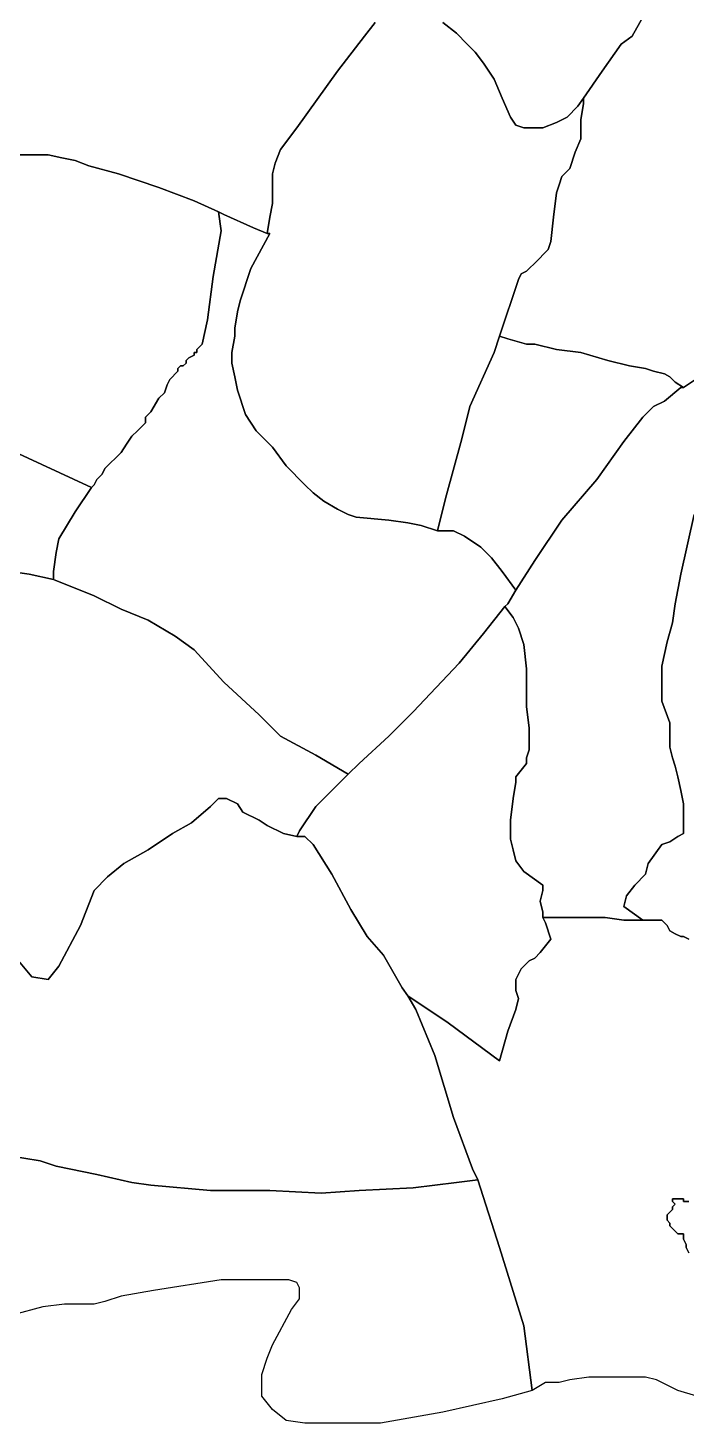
# Model space of a CAD drawing. Extents: x 44 to 244, y 26 to 170.
# Drawn here: x 146.18 to 166.8, y 91.68 to 135.37 of the extents above; entities that cross this region are included whole.
import ezdxf

# ---------------------------------------------------------------- set-up
doc = ezdxf.new("R2010")
doc.units = 0
doc.layers.add('BORO', color=7, linetype='CONTINUOUS')

msp = doc.modelspace()

# ---------------------------------------------------------------- linework, layer by layer
at = {"layer": 'BORO', "color": 2}
for points in [[(157.062886, 135.543593), (156.724205, 135.120218), (155.877507, 134.019445), (154.607454, 132.241276), (154.099436, 131.563876), (153.930096, 131.140503), (153.845426, 130.801801), (153.845426, 130.378429), (153.845426, 129.87038), (153.760756, 129.447004), (153.676085, 128.938958), (153.252734, 129.108306), (152.321366, 129.531681), (152.152025, 129.616355), (151.389994, 129.955054), (150.289285, 130.378429), (149.019235, 130.801801), (148.087863, 131.055826), (147.664512, 131.225177), (147.241165, 131.309851), (146.817814, 131.394528), (146.309793, 131.394528), (145.717101, 131.394528)], [(163.582477, 133.172697), (163.582477, 133.00335), (163.497807, 132.495301), (163.497807, 131.902574), (163.328466, 131.479202), (163.159126, 130.971152), (162.905115, 130.717128), (162.820445, 130.463103), (162.735775, 130.209078), (162.651108, 129.447004), (162.566438, 128.684934), (162.481768, 128.430909), (162.397098, 128.346232), (162.143087, 128.092207), (161.804406, 127.753509), (161.635066, 127.668835), (161.550396, 127.499484), (160.957708, 125.721315), (160.788368, 125.213265), (160.026336, 123.51977), (159.772325, 122.503671), (159.264308, 120.640824), (159.010297, 119.624725), (158.502276, 119.794076), (158.078925, 119.87875), (157.486237, 119.963424), (156.470195, 120.048101), (156.216184, 120.132775), (155.877507, 120.302126), (155.454156, 120.556151), (155.115475, 120.810175), (154.861465, 121.0642), (154.268773, 121.656923), (153.845426, 122.249646), (153.337405, 122.757696), (152.998724, 123.265745), (152.744713, 124.027815), (152.660043, 124.451191), (152.575373, 124.874567), (152.575373, 125.213265), (152.660043, 125.721315), (152.660043, 125.975339), (152.744713, 126.483389), (152.829383, 126.822087), (153.168064, 127.838186), (153.760756, 128.938958), (153.676085, 128.938958), (153.760756, 129.447004), (153.845426, 129.87038), (153.845426, 130.378429), (153.845426, 130.801801), (153.930096, 131.140503), (154.099436, 131.563876), (154.607454, 132.241276), (155.877507, 134.019445), (156.724205, 135.120218), (157.062886, 135.543593)], [(165.445218, 135.712944), (165.106537, 135.120218), (164.767856, 134.866193), (164.175168, 134.019445), (163.582477, 133.172697), (163.413137, 132.918673), (163.074456, 132.579974), (162.735775, 132.410623), (162.312428, 132.241276), (161.973747, 132.241276), (161.719736, 132.241276), (161.465726, 132.32595), (161.296385, 132.579974), (161.042375, 133.172697), (160.788368, 133.765421), (160.449687, 134.27347), (160.195676, 134.612168), (159.941666, 134.866193), (159.602985, 135.204895), (159.179637, 135.543593)], [(159.179637, 135.543593), (159.602985, 135.204895), (159.941666, 134.866193), (160.195676, 134.612168), (160.449687, 134.27347), (160.788368, 133.765421), (161.042375, 133.172697), (161.296385, 132.579974), (161.465726, 132.32595), (161.719736, 132.241276), (161.973747, 132.241276), (162.312428, 132.241276), (162.735775, 132.410623), (163.074456, 132.579974), (163.413137, 132.918673), (163.582477, 133.172697)], [(167.223288, 124.451191), (166.715267, 124.112493), (166.461257, 124.28184), (166.291916, 124.451191), (166.122576, 124.535865), (165.783899, 124.620542), (165.529888, 124.705216), (165.021867, 124.78989), (164.344509, 124.959241), (163.497807, 125.213265), (162.735775, 125.297939), (162.058417, 125.46729), (161.804406, 125.46729), (161.211715, 125.636637), (160.957708, 125.721315), (161.550396, 127.499484), (161.635066, 127.668835), (161.804406, 127.753509), (162.143087, 128.092207), (162.397098, 128.346232), (162.481768, 128.430909), (162.566438, 128.684934), (162.651108, 129.447004), (162.735775, 130.209078), (162.820445, 130.463103), (162.905115, 130.717128), (163.159126, 130.971152), (163.328466, 131.479202), (163.497807, 131.902574), (163.497807, 132.495301), (163.582477, 133.00335), (163.582477, 133.172697), (164.175168, 134.019445), (164.767856, 134.866193), (165.106537, 135.120218), (165.445218, 135.712944)], [(145.717101, 131.394528), (146.309793, 131.394528), (146.817814, 131.394528), (147.241165, 131.309851), (147.664512, 131.225177), (148.087863, 131.055826), (149.019235, 130.801801), (150.289285, 130.378429), (151.389994, 129.955054), (152.152025, 129.616355)], [(152.152025, 129.616355), (152.236696, 129.023632), (151.982685, 127.584161), (151.813345, 126.229364), (151.644004, 125.46729), (151.559334, 125.382613), (151.474664, 125.297939), (151.474664, 125.213265), (151.389994, 125.213265), (151.389994, 125.128591), (151.220653, 125.043914), (151.135983, 124.959241), (151.135983, 124.874567), (151.051313, 124.78989), (150.966643, 124.78989), (150.881973, 124.705216), (150.881973, 124.620542), (150.797302, 124.535865), (150.712636, 124.451191), (150.627965, 124.366517), (150.543295, 124.197166), (150.458625, 123.943142), (150.289285, 123.773794), (150.035274, 123.350419), (149.865934, 123.181068), (149.865934, 123.01172), (149.781264, 122.927043), (149.696593, 122.842369), (149.611923, 122.757696), (149.442583, 122.588345), (149.273242, 122.33432), (149.103902, 122.080295), (148.595884, 121.572246), (148.511214, 121.402898), (148.341874, 121.233547), (148.257204, 121.0642), (148.172533, 120.979523), (145.632435, 122.164972)], [(153.676085, 128.938958), (153.760756, 128.938958), (153.168064, 127.838186), (152.829383, 126.822087), (152.744713, 126.483389), (152.660043, 125.975339), (152.660043, 125.721315), (152.575373, 125.213265), (152.575373, 124.874567), (152.660043, 124.451191), (152.744713, 124.027815), (152.998724, 123.265745), (153.337405, 122.757696), (153.845426, 122.249646), (154.268773, 121.656923), (154.861465, 121.0642), (155.115475, 120.810175), (155.454156, 120.556151), (155.877507, 120.302126), (156.216184, 120.132775), (156.470195, 120.048101), (157.486237, 119.963424), (158.078925, 119.87875), (158.502276, 119.794076), (159.010297, 119.624725), (159.094967, 119.624725), (159.518315, 119.624725), (159.856995, 119.455378), (160.365017, 119.116676), (160.703697, 118.777978), (161.042375, 118.354606), (161.465726, 117.761879), (161.211715, 117.338507), (161.127045, 117.253833), (160.449687, 116.407082), (159.687655, 115.47566), (158.248265, 113.951512), (157.486237, 113.189441), (156.554865, 112.34269), (156.216184, 112.003992), (155.200145, 112.596715), (154.099436, 113.189441), (153.422075, 113.866838), (152.321366, 114.882937), (151.389994, 115.899036), (150.797302, 116.322408), (149.950604, 116.830457), (149.103902, 117.169156), (148.257204, 117.592531), (146.987154, 118.100581), (146.987154, 118.354606), (147.071824, 118.947329), (147.156495, 119.370701), (147.664512, 120.217449), (148.172533, 120.979523), (148.257204, 121.0642), (148.341874, 121.233547), (148.511214, 121.402898), (148.595884, 121.572246), (149.103902, 122.080295), (149.273242, 122.33432), (149.442583, 122.588345), (149.611923, 122.757696), (149.696593, 122.842369), (149.781264, 122.927043), (149.865934, 123.01172), (149.865934, 123.181068), (150.035274, 123.350419), (150.289285, 123.773794), (150.458625, 123.943142), (150.543295, 124.197166), (150.627965, 124.366517), (150.712636, 124.451191), (150.797302, 124.535865), (150.881973, 124.620542), (150.881973, 124.705216), (150.966643, 124.78989), (151.051313, 124.78989), (151.135983, 124.874567), (151.135983, 124.959241), (151.220653, 125.043914), (151.389994, 125.128592), (151.389994, 125.213265), (151.474664, 125.213265), (151.474664, 125.297939), (151.559334, 125.382613), (151.644004, 125.46729), (151.813345, 126.229364), (151.982685, 127.584161), (152.236696, 129.023632), (152.152025, 129.616355), (152.321366, 129.531682), (153.252734, 129.108306), (153.676085, 128.938958)], [(166.715267, 124.112493), (166.630597, 124.112493), (166.122576, 123.689117), (165.783899, 123.51977), (165.445218, 123.181068), (164.852526, 122.418997), (164.005828, 121.233547), (162.905115, 119.963424), (162.058417, 118.693304), (161.465726, 117.761879), (161.042375, 118.354606), (160.703697, 118.777978), (160.365017, 119.116676), (159.856995, 119.455378), (159.518315, 119.624725), (159.094967, 119.624725), (159.010297, 119.624725), (159.264308, 120.640824), (159.772325, 122.503671), (160.026336, 123.51977), (160.788368, 125.213265), (160.957708, 125.721315), (161.211715, 125.636637), (161.804406, 125.46729), (162.058417, 125.46729), (162.735775, 125.297939), (163.497807, 125.213265), (164.344509, 124.959241), (165.021867, 124.78989), (165.529888, 124.705216), (165.783899, 124.620542), (166.122576, 124.535865), (166.291916, 124.451191), (166.461257, 124.28184), (166.715267, 124.112493)], [(165.445218, 107.431551), (164.852526, 107.431551), (164.259839, 107.516228), (163.159126, 107.516228), (162.312428, 107.516228), (162.312428, 107.685575), (162.227757, 108.024274), (162.312428, 108.362976), (162.312428, 108.532323), (161.719736, 108.955699), (161.465726, 109.294397), (161.381055, 109.633096), (161.296385, 109.971798), (161.296385, 110.564521), (161.381055, 111.241918), (161.465726, 111.749967), (161.465726, 111.919318), (161.804406, 112.34269), (161.804406, 112.512041), (161.889077, 112.766066), (161.889077, 113.443463), (161.804406, 114.120863), (161.804406, 115.306309), (161.719736, 116.068383), (161.550396, 116.576433), (161.381055, 116.915131), (161.127045, 117.253833), (161.211715, 117.338507), (161.465726, 117.761879), (162.058417, 118.693304), (162.905115, 119.963424), (164.005828, 121.233547), (164.852526, 122.418997), (165.445218, 123.181068), (165.783899, 123.51977), (166.122576, 123.689117), (166.630597, 124.112493), (166.715267, 124.112493), (167.223288, 124.451191)], [(145.632435, 122.164972), (148.172533, 120.979523)], [(148.172533, 120.979523), (147.664512, 120.217449), (147.156495, 119.370701), (147.071824, 118.947329), (146.987154, 118.354606), (146.987154, 118.100581), (146.225122, 118.269928), (145.632435, 118.354606)], [(166.884608, 106.838828), (166.715267, 106.923501), (166.630597, 106.923501), (166.461257, 107.008179), (166.291916, 107.092852), (166.207246, 107.262203), (166.037909, 107.431551), (165.445218, 107.431551), (164.852526, 107.854926), (164.937197, 108.193625), (165.191207, 108.532323), (165.529888, 108.871025), (165.614558, 109.209724), (166.037909, 109.802447), (166.291916, 109.88712), (166.545927, 110.056471), (166.715267, 110.141145), (166.715267, 110.310496), (166.715267, 110.479847), (166.715267, 110.818545), (166.715267, 111.07257), (166.630597, 111.495942), (166.545927, 111.919318), (166.461257, 112.258016), (166.376586, 112.512041), (166.291916, 112.850739), (166.291916, 113.358789), (166.291916, 113.612814), (166.037909, 114.290214), (166.037909, 114.628912), (166.037909, 115.390986), (166.207246, 116.153057), (166.376586, 116.745784), (166.461257, 117.338507), (166.630597, 118.269928), (167.053948, 120.132775)], [(167.053948, 120.132775), (166.630597, 118.269928), (166.461257, 117.338507), (166.376586, 116.745784), (166.207246, 116.153057), (166.037909, 115.390986), (166.037909, 114.628912), (166.037909, 114.290214), (166.291916, 113.612814), (166.291916, 113.358789), (166.291916, 112.850739), (166.376586, 112.512041), (166.461257, 112.258016), (166.545927, 111.919318), (166.630597, 111.495942), (166.715267, 111.07257), (166.715267, 110.818545), (166.715267, 110.479847), (166.715267, 110.310496), (166.715267, 110.141145), (166.545927, 110.056471), (166.291916, 109.88712), (166.037909, 109.802447), (165.614558, 109.209724), (165.529888, 108.871025), (165.191207, 108.532323), (164.937197, 108.193625), (164.852526, 107.854926), (165.445218, 107.431551)], [(145.632435, 118.354606), (146.225122, 118.269928), (146.987154, 118.100581)], [(146.987154, 118.100581), (148.257204, 117.592531), (149.103902, 117.169156), (149.950604, 116.830457), (150.797302, 116.322408), (151.389994, 115.899036), (152.321366, 114.882937), (153.422075, 113.866838), (154.099436, 113.189441), (155.200145, 112.596715), (156.216184, 112.003992), (155.877507, 111.665293), (155.200145, 110.987893), (154.692124, 110.225822), (154.607454, 110.056471), (154.184107, 110.141145), (153.676085, 110.39517), (153.422075, 110.564521), (152.914054, 110.818545), (152.744713, 111.07257), (152.406036, 111.241918), (152.152025, 111.241918), (151.898015, 110.987893), (151.305323, 110.479847), (150.712636, 110.141145), (149.950604, 109.633096), (149.188572, 109.209724), (148.680555, 108.786348), (148.257204, 108.362976), (147.833853, 107.262203), (147.156495, 105.99208), (146.817814, 105.568704), (146.309793, 105.653381), (145.886442, 106.161431)], [(162.312428, 107.516228), (162.397098, 107.346877), (162.566438, 106.838828), (162.227757, 106.415455), (162.058417, 106.246105), (161.889077, 106.161431), (161.635066, 105.907406), (161.550396, 105.738055), (161.465726, 105.568704), (161.465726, 105.230006), (161.550396, 104.975981), (161.465726, 104.637283), (161.211715, 103.959886), (160.957708, 103.028461), (159.348974, 104.213907), (158.078925, 105.060658), (157.909585, 105.314683), (157.316897, 106.330778), (156.808876, 106.923501), (156.300854, 107.770253), (155.708167, 108.871025), (155.115475, 109.802447), (154.861465, 110.056471), (154.607454, 110.056471), (154.692124, 110.225822), (155.200145, 110.987893), (155.877507, 111.665293), (156.216184, 112.003992), (156.554865, 112.34269), (157.486237, 113.189441), (158.248265, 113.951512), (159.687655, 115.47566), (160.449687, 116.407082), (161.127045, 117.253833), (161.381055, 116.915131), (161.550396, 116.576433), (161.719736, 116.068383), (161.804406, 115.306309), (161.804406, 114.120863), (161.889077, 113.443463), (161.889077, 112.766066), (161.804406, 112.512041), (161.804406, 112.34269), (161.465726, 111.919318), (161.465726, 111.749967), (161.381055, 111.241918), (161.296385, 110.564521), (161.296385, 109.971798), (161.381055, 109.633096), (161.465726, 109.294397), (161.719736, 108.955699), (162.312428, 108.532323), (162.312428, 108.362976), (162.227757, 108.024274), (162.312428, 107.685575), (162.312428, 107.516228)], [(145.886442, 106.161431), (146.309793, 105.653381), (146.817814, 105.568704), (147.156495, 105.99208), (147.833853, 107.262203), (148.257204, 108.362976), (148.680555, 108.786348), (149.188572, 109.209724), (149.950604, 109.633096), (150.712636, 110.141145), (151.305324, 110.479847), (151.898015, 110.987893), (152.152025, 111.241918), (152.406036, 111.241918), (152.744713, 111.07257), (152.914054, 110.818545), (153.422075, 110.564521), (153.676085, 110.39517), (154.184107, 110.141145), (154.607454, 110.056471), (154.861465, 110.056471), (155.115475, 109.802447), (155.708167, 108.871025), (156.300854, 107.770253), (156.808876, 106.923501), (157.316897, 106.330778), (157.909585, 105.314683), (158.078925, 105.060658), (158.332936, 104.637283), (158.925627, 103.197812), (159.518315, 101.250291), (160.111006, 99.641469), (160.280346, 99.302768), (159.602985, 99.218094), (158.248265, 99.048743), (156.554865, 98.964069), (155.369486, 98.879395), (153.760756, 98.964069), (151.898015, 98.964069), (150.035274, 99.13342), (149.442583, 99.218094), (148.341874, 99.472119), (147.071824, 99.726143), (146.563803, 99.895494), (145.547764, 100.064842)], [(167.138618, 92.528782), (166.545927, 92.698133), (166.037909, 92.952157), (165.868569, 93.036831), (165.529888, 93.121508), (165.191207, 93.121508), (164.852526, 93.121508), (164.598516, 93.121508), (164.259839, 93.121508), (163.751817, 93.121508), (163.159126, 93.036831), (162.820445, 92.952157), (162.397098, 92.952157), (161.973747, 92.698133), (161.719736, 94.73033), (160.957708, 97.1859), (160.280346, 99.302768), (160.111006, 99.641469), (159.518315, 101.250291), (158.925627, 103.197812), (158.332936, 104.637283), (158.078925, 105.060658), (159.348974, 104.213907), (160.957708, 103.028461), (161.211715, 103.959886), (161.465726, 104.637283), (161.550396, 104.975981), (161.465726, 105.230006), (161.465726, 105.568704), (161.550396, 105.738055), (161.635066, 105.907406), (161.889077, 106.161431), (162.058417, 106.246104), (162.227757, 106.415455), (162.566438, 106.838828), (162.397098, 107.346877), (162.312428, 107.516228), (163.159126, 107.516228), (164.259839, 107.516228), (164.852526, 107.431551), (165.445218, 107.431551)], [(165.445218, 107.431551), (166.037909, 107.431551), (166.207246, 107.262203), (166.291916, 107.092852), (166.461257, 107.008179), (166.630597, 106.923501), (166.715267, 106.923501), (166.884608, 106.838828)], [(145.547764, 100.064842), (146.563803, 99.895494), (147.071824, 99.726143), (148.341874, 99.472119), (149.442583, 99.218094), (150.035274, 99.13342), (151.898015, 98.964069), (153.760756, 98.964069), (155.369486, 98.879395), (156.554865, 98.964069), (158.248265, 99.048743), (159.602985, 99.218094), (160.280346, 99.302768), (160.280346, 99.302768)], [(160.280346, 99.302768), (160.957708, 97.1859), (161.719736, 94.73033), (161.973747, 92.698133), (161.042375, 92.444108), (159.179637, 92.020736), (157.232227, 91.682034), (156.300854, 91.682034), (155.623496, 91.682034), (154.861465, 91.682034), (154.268773, 91.766711), (153.845426, 92.105409), (153.506745, 92.528782), (153.506745, 92.867484), (153.506745, 93.206182), (153.676085, 93.714231), (153.845426, 94.137603), (154.438114, 95.238376), (154.692124, 95.577078), (154.692124, 95.915776), (154.607454, 96.085127), (154.353443, 96.169801), (153.845426, 96.169801), (153.506745, 96.169801), (152.998724, 96.169801), (152.660043, 96.169801), (152.236696, 96.169801), (150.119944, 95.831103), (149.103902, 95.661752), (148.595884, 95.492401), (148.257204, 95.407727), (147.664512, 95.407727), (147.325835, 95.407727), (146.648473, 95.323053), (145.717101, 95.069029)], [(166.884608, 98.625371), (166.715267, 98.625371), (166.715267, 98.710044), (166.545927, 98.710044), (166.461257, 98.710044), (166.376586, 98.710044), (166.376586, 98.625371), (166.461257, 98.540697), (166.376586, 98.45602), (166.376586, 98.371346), (166.291916, 98.286672), (166.207246, 98.201995), (166.207246, 98.117321), (166.207246, 98.032648), (166.291916, 97.94797), (166.291916, 97.863297), (166.376586, 97.778623), (166.545927, 97.609272), (166.715267, 97.609272), (166.715267, 97.524598), (166.715267, 97.439921), (166.799937, 97.270574), (166.799937, 97.1859), (166.884608, 97.016549)], [(166.884608, 97.016549), (166.799937, 97.1859), (166.799937, 97.270574), (166.715267, 97.439921), (166.715267, 97.524598), (166.715267, 97.609272), (166.545927, 97.609272), (166.376586, 97.778623), (166.291916, 97.863297), (166.291916, 97.94797), (166.207246, 98.032648), (166.207246, 98.117321), (166.207246, 98.201995), (166.291916, 98.286672), (166.376586, 98.371346), (166.376586, 98.45602), (166.461257, 98.540697), (166.376586, 98.625371), (166.376586, 98.710044), (166.461257, 98.710044), (166.545927, 98.710044), (166.715267, 98.710044), (166.715267, 98.625371), (166.884608, 98.625371)]]:
    msp.add_lwpolyline(points, dxfattribs=at)

doc.saveas('drawing.dxf')
